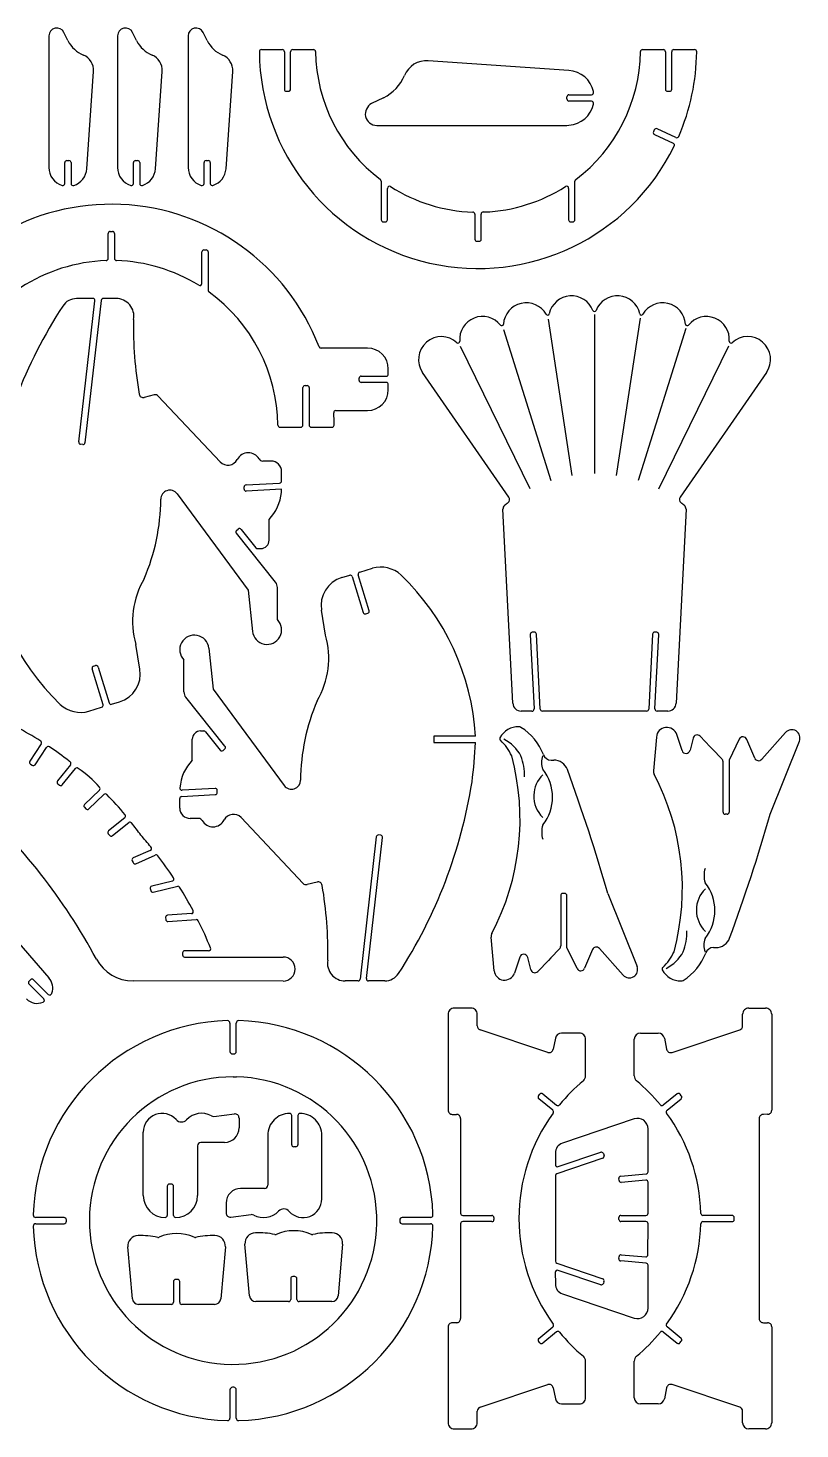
# Model space of a CAD drawing. Extents: x 0 to 401, y 0 to 340.
# Drawn here: x 215.8 to 401, y 2 to 337.9 of the extents above; entities that cross this region are included whole.
import ezdxf

# ---------------------------------------------------------------- set-up
doc = ezdxf.new("R2010")
doc.units = 0
doc.layers.add('WHITE', color=7, linetype='CONTINUOUS')

msp = doc.modelspace()

# ---------------------------------------------------------------- linework, layer by layer
at = {"layer": 'WHITE', "linetype": 'CONTINUOUS'}
for p, q in [((220.827071, 336.0214), (220.827071, 305.615037)), ((225.40368, 334.893347), (224.424406, 336.860778)), ((237.294871, 336.0214), (237.295002, 305.615037)), ((241.872591, 334.893347), (240.89566, 336.857577)), ((254.232324, 336.0214), (254.232324, 305.615037)), ((258.798941, 334.893347), (257.829659, 336.860778)), ((271.810413, 332.744939), (276.806711, 332.744939)), ((279.304861, 332.744939), (284.30116, 332.744939)), ((363.232686, 332.744939), (368.238978, 332.744939)), ((370.737127, 332.744939), (375.733426, 332.744939)), ((277.306341, 332.244198), (277.306341, 323.250861)), ((278.805231, 323.250861), (278.805231, 332.244198)), ((345.535796, 327.74864), (311.810285, 330.059997)), ((368.737497, 332.244198), (368.737497, 323.250861)), ((370.236387, 323.250861), (370.236387, 332.244198)), ((229.930327, 304.194978), (231.51915, 327.497715)), ((246.398127, 304.194978), (247.996943, 327.497715)), ((263.325587, 304.194978), (264.924403, 327.497715)), ((277.804861, 322.752341), (278.305601, 322.752341)), ((369.238237, 322.752341), (369.737867, 322.752341)), ((301.107598, 321.202378), (298.250826, 319.794532)), ((345.085019, 320.917515), (345.085019, 321.417515)), ((345.585019, 321.917515), (350.971769, 321.917515)), ((350.971769, 320.417515), (345.585019, 320.417515)), ((299.468812, 314.578397), (344.286722, 314.578397)), ((344.286722, 314.578397), (345.085059, 314.574875)), ((345.085059, 314.574875), (345.585019, 314.594527)), ((366.059481, 313.508078), (365.849637, 313.049529)), ((371.245639, 311.659448), (366.727565, 313.742719)), ((366.099452, 312.388907), (370.616106, 310.301565)), ((225.13499, 306.143534), (225.63462, 306.143534)), ((241.601681, 306.143534), (242.102421, 306.143534)), ((258.540243, 306.143534), (259.039873, 306.143534)), ((220.824465, 305.115037), (220.816103, 304.504709)), ((220.827071, 305.615037), (220.824465, 305.115037)), ((224.63536, 300.648716), (224.63536, 305.645014)), ((226.13314, 305.645014), (226.131389, 300.64869)), ((237.295002, 305.615037), (237.295007, 304.504741)), ((241.102051, 300.648716), (241.102051, 305.645014)), ((242.60094, 305.645014), (242.60094, 300.648716)), ((254.232324, 305.615037), (254.222467, 305.115037)), ((254.222467, 305.115037), (254.222467, 304.504717)), ((258.040614, 300.648716), (258.040614, 305.645014)), ((259.539503, 305.645014), (259.536643, 300.64867)), ((300.53913, 301.208301), (300.53913, 291.934061)), ((302.03802, 291.934061), (302.03802, 299.479582)), ((345.505819, 299.479582), (345.505819, 291.934061)), ((347.004708, 291.934061), (347.004486, 301.208335)), ((323.022474, 293.293054), (323.022474, 287.27751)), ((324.521364, 287.27751), (324.521364, 293.313682)), ((325.02627, 293.813658), (325.319831, 293.810778)), ((235.546167, 289.166111), (236.045796, 289.166111)), ((301.03876, 291.435541), (301.537264, 291.435546)), ((346.005448, 291.435541), (346.503953, 291.435546)), ((235.046537, 282.650938), (235.046537, 288.666481)), ((236.546537, 288.666481), (236.546537, 282.650938)), ((323.522104, 286.778991), (324.020608, 286.778996)), ((257.529881, 276.656489), (257.529881, 284.219775)), ((258.029511, 284.720516), (258.529141, 284.720516)), ((259.029881, 284.219775), (259.029881, 274.986615)), ((231.359249, 273.070386), (227.44217, 273.058044)), ((227.990915, 238.663601), (231.858898, 272.509561)), ((233.378883, 272.61837), (229.48066, 238.49365)), ((236.945122, 273.060863), (233.878513, 273.058044)), ((351.710111, 269.190909), (351.710111, 231.079142)), ((329.876286, 265.614669), (341.199009, 229.420371)), ((346.384057, 230.660564), (340.668291, 268.101716)), ((357.026173, 230.660564), (362.781909, 268.352641)), ((373.613885, 265.854492), (362.222324, 229.420371)), ((297.251566, 261.186838), (286.118702, 261.186838)), ((336.271548, 227.391874), (319.593903, 261.516594)), ((367.148674, 227.391874), (383.936238, 261.737541)), ((302.247864, 254.941465), (302.247864, 256.19054)), ((331.173612, 225.433268), (310.471772, 255.302309)), ((392.948056, 255.303345), (372.244899, 225.434435)), ((282.26267, 252.193501), (282.761189, 252.193501)), ((295.251936, 253.442575), (295.251936, 253.942205)), ((301.747124, 252.942945), (295.752653, 252.944061)), ((295.752676, 254.441835), (301.747114, 254.44295)), ((302.247864, 251.194241), (302.245643, 252.44333)), ((246.097009, 249.941672), (243.701236, 249.336728)), ((261.933299, 233.872876), (247.067631, 249.656491)), ((281.76193, 242.701643), (281.76193, 251.693871)), ((283.261929, 251.693871), (283.261931, 242.701634)), ((289.646089, 246.197942), (297.251566, 246.197942)), ((276.266001, 242.202014), (281.2623, 242.202014)), ((283.760449, 242.202014), (288.756748, 242.202014)), ((228.930974, 238.053129), (228.431437, 238.113931)), ((274.14868, 234.086914), (272.10908, 234.086914)), ((268.123144, 228.371148), (276.166075, 228.820815)), ((276.636561, 229.320414), (276.64683, 231.588765)), ((251.574293, 226.212747), (268.651642, 203.109862)), ((267.643776, 227.371901), (267.653492, 227.871519)), ((276.642837, 227.344843), (268.171997, 226.872259)), ((276.595446, 226.542539), (276.598179, 226.841574)), ((276.598179, 226.841574), (276.642837, 227.344843)), ((332.12462, 176.019931), (329.746382, 222.585435)), ((373.664958, 222.585435), (371.28672, 176.019931)), ((273.64794, 215.100969), (273.64794, 220.097278)), ((275.207786, 205.009485), (265.793759, 216.769743)), ((265.8737, 217.480328), (266.263411, 217.788988)), ((266.961529, 217.707965), (270.501383, 213.292319)), ((270.889966, 213.104711), (271.650531, 213.10246)), ((295.38184, 207.44776), (298.429582, 208.365968)), ((291.065038, 206.137619), (292.993609, 206.71719)), ((293.61315, 206.387434), (296.232321, 197.773815)), ((297.660152, 198.21349), (295.052084, 206.818226)), ((268.651642, 203.109862), (269.670887, 193.257161)), ((275.643833, 196.062501), (275.64646, 203.760491)), ((287.18791, 192.357827), (286.198643, 198.294541)), ((296.850752, 197.44406), (297.330396, 197.593948)), ((336.292255, 192.507703), (337.20197, 174.642063)), ((337.261926, 193.057309), (336.762296, 193.027331)), ((338.70086, 174.590989), (337.781541, 192.577665)), ((365.629799, 192.577665), (364.711591, 174.590989)), ((366.659037, 193.027331), (366.160517, 193.057309)), ((366.219363, 174.642063), (367.128689, 192.507716)), ((242.660896, 184.193875), (241.671629, 190.119486)), ((259.189552, 189.220126), (260.207897, 179.367451)), ((231.529142, 184.894467), (232.008787, 185.033254)), ((253.213079, 178.719042), (253.213079, 186.412232)), ((233.807455, 175.660197), (231.199387, 184.263824)), ((232.629438, 184.703498), (235.246389, 176.099871)), ((260.207897, 179.367451), (277.285246, 156.264566)), ((230.429957, 174.112455), (233.477699, 175.040656)), ((235.863988, 175.767969), (237.795611, 176.349686)), ((263.059762, 165.702785), (253.652753, 177.469968)), ((336.702316, 174.113842), (334.12314, 174.121337)), ((349.382206, 174.121337), (339.20049, 174.121337)), ((364.210831, 174.120507), (349.382206, 174.121337)), ((369.297083, 174.121337), (366.718993, 174.121337)), ((257.210118, 169.374853), (257.969555, 169.374853)), ((258.359266, 169.184994), (261.896646, 164.768266)), ((323.156981, 168.125515), (313.168663, 168.125779)), ((313.168663, 168.125779), (313.168663, 166.626889)), ((372.704558, 164.649465), (371.435499, 168.486623)), ((379.469547, 165.577666), (377.041346, 168.096911)), ((397.506185, 168.985142), (391.83039, 162.580997)), ((218.99293, 166.251589), (216.250461, 162.100243)), ((217.499536, 161.271967), (220.257493, 165.43777)), ((255.211123, 162.380481), (255.211598, 167.376334)), ((262.595927, 164.689939), (262.985839, 164.998096)), ((313.168663, 166.626889), (323.161261, 166.626889)), ((366.569104, 167.915934), (365.839644, 159.841916)), ((375.352562, 167.636401), (374.623137, 164.728296)), ((380.01914, 164.998096), (379.469547, 165.577666)), ((382.254814, 162.68723), (380.01914, 164.998096)), ((386.44438, 167.396319), (384.036164, 162.390028)), ((390.160812, 162.858862), (388.263033, 167.347466)), ((393.854436, 149.400724), (400.863698, 166.916674)), ((216.38664, 161.403625), (216.800054, 161.130961)), ((225.9982, 161.267617), (222.885546, 157.393729)), ((341.318923, 162.377743), (341.917366, 162.380035)), ((382.538386, 149.899271), (382.538385, 161.990324)), ((384.036164, 162.390028), (384.036164, 149.899281)), ((224.042202, 156.44637), (227.17237, 160.331553)), ((222.955494, 156.694247), (223.335213, 156.374484)), ((232.957383, 155.197264), (229.360749, 151.757904)), ((260.688652, 155.606165), (252.773404, 155.16538)), ((261.207157, 154.605794), (261.207157, 155.105424)), ((230.389986, 150.678704), (234.007307, 154.12726)), ((252.213819, 153.131915), (252.213587, 153.154971)), ((252.213819, 150.889659), (252.213819, 153.131915)), ((252.68585, 153.659238), (260.737505, 154.106165)), ((229.340173, 151.058981), (229.690504, 150.688696)), ((239.022078, 148.552226), (235.13647, 145.443693)), ((256.751568, 148.391509), (254.711968, 148.391509)), ((281.792592, 132.831533), (266.922922, 148.600243)), ((383.537644, 149.399651), (383.036904, 149.399651)), ((235.066522, 144.733108), (235.376292, 144.343397)), ((236.075774, 144.273449), (239.972887, 147.391139)), ((299.371217, 143.984594), (295.482876, 109.858943)), ((297.001751, 109.978854), (300.868886, 143.813789)), ((300.428101, 144.364492), (299.928472, 144.423338)), ((240.793814, 138.254119), (241.002125, 137.798246)), ((245.14745, 140.730936), (241.052088, 138.918527)), ((241.661636, 137.548431), (246.328179, 139.616898)), ((245.117394, 131.572222), (245.238986, 131.08322)), ((250.44624, 133.371525), (245.488801, 132.172413)), ((245.838542, 130.713494), (251.724182, 132.132443)), ((285.158032, 133.148697), (282.761189, 132.54325)), ((343.597233, 129.905204), (343.597233, 117.814161)), ((344.596492, 130.403724), (344.095752, 130.403724)), ((345.095012, 117.414457), (345.095012, 129.905204)), ((354.915072, 130.40251), (361.922546, 112.896693)), ((208.354438, 124.496461), (220.827071, 110.188699)), ((248.816336, 124.65798), (248.856306, 124.15835)), ((255.002689, 125.560668), (249.285988, 125.187588)), ((249.385906, 123.688831), (256.18088, 124.138365)), ((327.637944, 111.887441), (326.898492, 119.961459)), ((252.883323, 116.165383), (252.883323, 115.664642)), ((259.138689, 116.663902), (253.382953, 116.663902)), ((253.382953, 115.165013), (276.996571, 115.165013)), ((333.773369, 115.155016), (332.494347, 111.327855)), ((336.412555, 112.167233), (335.691978, 115.085072)), ((340.648306, 114.356722), (338.100194, 111.718677)), ((341.207891, 114.935183), (340.648306, 114.356722)), ((343.316329, 117.123562), (341.207891, 114.935183)), ((347.51322, 112.407056), (345.095012, 117.414457)), ((351.230467, 116.953687), (349.331873, 112.457019)), ((358.571646, 110.825183), (352.900341, 117.223488)), ((380.260067, 117.435638), (380.858518, 117.42445)), ((216.430328, 109.709054), (216.080587, 109.360424)), ((216.080587, 108.649839), (219.597981, 105.132445)), ((220.653154, 106.196342), (217.140912, 109.709054)), ((276.996571, 109.409276), (241.012117, 109.419269)), ((294.983246, 109.419269), (291.915519, 109.419269)), ((301.417369, 109.419269), (297.50027, 109.419269)), ((316.596124, 101.425191), (316.596124, 78.443327)), ((322.092046, 102.92297), (318.095014, 102.924081)), ((323.589906, 98.648357), (323.590942, 101.425191)), ((387.225949, 98.648338), (387.233795, 101.425191)), ((388.732658, 102.92297), (392.729724, 102.924081)), ((394.227503, 101.425193), (394.228613, 78.443327)), ((264.264078, 99.306749), (264.264891, 92.531779)), ((265.763781, 92.531779), (265.763781, 99.306749)), ((340.499527, 92.293067), (324.27155, 97.697941)), ((370.31586, 92.294441), (386.544305, 97.697941)), ((342.337055, 95.719418), (341.797455, 93.041402)), ((348.072799, 96.9274), (343.807077, 96.928522)), ((349.570385, 86.646146), (349.571695, 95.429622)), ((361.253042, 86.64614), (361.253042, 95.429622)), ((362.751931, 96.928522), (367.018771, 96.928522)), ((368.488478, 95.719364), (369.0184, 93.041402)), ((264.865558, 91.932224), (265.164225, 91.932224)), ((265.502886, 86.426999), (265.814863, 86.426999)), ((338.28006, 81.900766), (338.600934, 82.289367)), ((341.709322, 78.433276), (338.351119, 81.191292)), ((339.299305, 82.349323), (342.606855, 79.641329)), ((371.512057, 82.354653), (368.217882, 79.641329)), ((369.108334, 78.443327), (372.464736, 81.191292)), ((372.534036, 81.899335), (372.224914, 82.289367)), ((260.417741, 76.95332), (265.334099, 77.552876)), ((317.595384, 77.444068), (318.594644, 77.444068)), ((393.229347, 77.445179), (392.230094, 77.444068)), ((266.448173, 76.564719), (266.45327, 74.195363)), ((279.063928, 70.168346), (279.063928, 77.164275)), ((280.562818, 77.164275), (280.562818, 70.168346)), ((319.592791, 76.443702), (319.593903, 63.963314)), ((361.253042, 76.344882), (344.015811, 70.52919)), ((364.550599, 63.653173), (364.550599, 73.975526)), ((391.230834, 76.443698), (391.230834, 28.47923)), ((243.470296, 57.957392), (243.470296, 73.196103)), ((262.955861, 70.697954), (257.261191, 70.697943)), ((273.318185, 72.417791), (273.318185, 60.475527)), ((286.304739, 57.17908), (286.308561, 72.417791)), ((256.460673, 69.898546), (256.460673, 57.957392)), ((280.06318, 69.669828), (279.563558, 69.669827)), ((342.315989, 68.160946), (342.31818, 65.383003)), ((342.965062, 64.907072), (353.199008, 68.359686)), ((353.830381, 68.03739), (353.998416, 67.571381)), ((319.593903, 63.963314), (319.593903, 53.711649)), ((353.676823, 66.940227), (342.657928, 63.213499)), ((250.215294, 60.704245), (249.71567, 60.705357)), ((342.31818, 62.744957), (342.31818, 42.200177)), ((357.595751, 61.584705), (357.556891, 62.084335)), ((358.005448, 62.625046), (364.090939, 63.153543)), ((364.001006, 61.645771), (358.145344, 61.136149)), ((364.550598, 53.72053), (364.550599, 61.145031)), ((249.21604, 60.205727), (249.21604, 53.210909)), ((250.714929, 53.210909), (250.714929, 60.205727)), ((272.518768, 59.67723), (266.822996, 59.677229)), ((263.325587, 56.17982), (263.325587, 53.810465)), ((224.445492, 52.711278), (217.659417, 52.711279)), ((217.659417, 51.213499), (224.445501, 51.213499)), ((225.043947, 51.811945), (225.043947, 52.111723)), ((264.444758, 52.821197), (269.372219, 53.420742)), ((304.984726, 52.111723), (304.984726, 51.811945)), ((312.45126, 52.711279), (305.584282, 52.711279)), ((305.584282, 51.212389), (312.359263, 51.213499)), ((319.593903, 51.213499), (319.593903, 28.47923)), ((320.093533, 53.210909), (327.088351, 53.210909)), ((327.088351, 51.712019), (320.093533, 51.712019)), ((327.58687, 52.711282), (327.587981, 52.211649)), ((357.556892, 52.221641), (357.556891, 52.721271)), ((358.055411, 53.219791), (364.052079, 53.220901)), ((364.052079, 51.722012), (358.055411, 51.722012)), ((364.539897, 43.77788), (364.550599, 51.222382)), ((377.720817, 51.712097), (384.725653, 51.712019)), ((384.725653, 53.210909), (377.720842, 53.210909)), ((385.224171, 52.211641), (385.225283, 52.711279)), ((240.839029, 33.235424), (239.743057, 45.63652)), ((263.155713, 45.63652), (262.06763, 33.235706)), ((268.958015, 33.925923), (267.862227, 46.326009)), ((291.284875, 46.326009), (290.185689, 33.926306)), ((358.145344, 43.789), (364.001006, 43.278267)), ((342.657928, 41.719422), (353.679763, 38.002175)), ((357.546042, 42.839506), (357.595751, 43.338222)), ((364.09074, 41.766773), (358.005448, 42.298992)), ((364.550599, 39.201287), (364.550599, 41.269755)), ((250.704937, 37.362649), (250.704937, 32.36635)), ((251.704197, 37.862279), (251.204567, 37.862279)), ((252.203826, 32.36635), (252.203826, 37.362649)), ((278.824106, 38.052138), (278.824106, 33.05584)), ((279.823355, 38.550653), (279.323736, 38.551768)), ((280.324107, 33.055839), (280.324106, 38.052138)), ((342.313106, 39.562135), (342.31818, 36.773086)), ((353.199008, 36.584337), (342.966589, 40.030673)), ((353.989769, 37.375558), (353.838535, 36.9041)), ((364.54946, 30.967385), (364.550599, 39.201287)), ((344.015811, 34.405951), (361.253042, 28.599141)), ((250.205307, 31.867831), (242.33114, 31.867831)), ((260.568741, 31.867831), (252.703456, 31.867831)), ((278.325586, 32.55621), (270.450309, 32.55621)), ((288.696792, 32.55621), (280.822625, 32.55621)), ((318.594635, 27.481081), (317.595384, 27.481081)), ((392.230094, 27.481081), (393.229354, 27.481081)), ((316.596124, 26.480711), (316.596124, 3.497737)), ((338.351119, 23.733857), (341.717514, 26.480711)), ((342.603821, 25.285436), (339.299305, 22.573605)), ((368.216985, 25.28051), (371.51655, 22.573605)), ((372.464102, 23.73306), (369.108334, 26.480711)), ((394.2275, 26.48071), (394.228613, 3.497737)), ((338.600662, 22.633333), (338.28006, 23.024382)), ((372.219382, 22.638236), (372.535795, 23.024382)), ((349.570585, 9.493293), (349.571695, 18.276788)), ((361.253042, 9.493295), (361.253042, 18.276788)), ((264.264891, 11.391889), (264.264891, 4.616907)), ((265.164208, 11.991444), (264.865558, 11.991444)), ((265.755712, 4.616907), (265.763781, 11.391889)), ((324.271549, 7.224975), (340.499527, 12.632081)), ((341.797455, 11.881526), (342.337055, 9.20462)), ((369.017144, 11.881773), (368.488793, 9.20462)), ((386.54427, 7.224917), (370.316328, 12.632081)), ((343.807077, 7.994405), (348.072806, 7.994405)), ((367.018771, 7.994405), (362.751931, 7.994405)), ((323.589832, 3.497735), (323.590942, 6.275679)), ((387.233795, 3.497737), (387.233795, 6.275679)), ((318.094986, 1.999958), (322.092053, 1.998847)), ((392.729715, 1.999958), (388.732685, 1.998847))]:
    msp.add_line(p, q, dxfattribs=at)
for centre, radius, start, end in [((222.722866, 336.024827), 1.895799, 26.164481, 180.103563), ((239.192354, 336.0214), 1.897483, 26.14706, 180), ((256.128119, 336.024827), 1.895799, 26.164481, 180.103563), ((231.871037, 338.074373), 7.207332, -153.809333, -112.689105), ((248.337367, 338.079616), 7.207332, -153.762874, -112.580804), ((265.26343, 338.080196), 7.207332, -153.757729, -112.568781), ((271.80929, 332.24642), 0.49852, 89.870944, 180.250624), ((276.807827, 332.24642), 0.49852, -0.255359, 90.128177), ((279.303746, 332.24642), 0.49852, 89.871823, 180.255359), ((284.302252, 332.246341), 0.498599, 0.902092, 90.125597), ((363.230408, 332.246424), 0.49852, 89.738105, 179.105708), ((368.238983, 332.246419), 0.49852, -0.255216, 90.000568), ((370.734901, 332.246424), 0.49852, 89.744213, 180.255787), ((375.733476, 332.251282), 0.493657, -0.819942, 90.005867), ((227.573434, 327.772247), 3.955254, -3.980069, 67.438774), ((244.052419, 327.773412), 3.954147, -3.998118, 67.433383), ((260.979879, 327.773412), 3.954147, -3.998118, 67.433383), ((323.759947, 332.71783), 52.45131, -179.482662, -26.11398), ((323.759714, 332.743173), 38.961993, -179.280905, -126.951466), ((311.406046, 324.350323), 5.723966, 85.950272, 157.401699), ((323.760243, 332.743571), 38.974778, -53.023477, -0.719423), ((323.76751, 332.761864), 52.462127, -23.407328, -0.565349), ((296.492128, 330.554339), 10.42889, -63.732296, -22.5804), ((345.076979, 321.167688), 6.596927, 13.174917, 86.01185), ((277.804861, 323.250861), 0.49852, 180, 270), ((278.306711, 323.250861), 0.498521, -90.127607, 0), ((350.899166, 322.530581), 0.61735, -83.246139, 13.174917), ((369.238233, 323.253081), 0.50074, -179.745916, -89.999437), ((369.737867, 323.250861), 0.49852, -90, 0), ((299.481799, 317.331699), 2.753333, 116.556812, 269.729737), ((345.585019, 321.417515), 0.5, 90, 180), ((345.585019, 320.917515), 0.5, 180, 270), ((345.076137, 321.17129), 6.596421, -85.575509, -13.124), ((350.907034, 319.811823), 0.609142, -13.124, 83.899512), ((366.312481, 312.847009), 0.505212, 156.367993, 245.060357), ((366.508038, 313.299344), 0.494745, 63.65873, 155.045249), ((370.407721, 309.848111), 0.499044, -25.79499, 65.318887), ((371.454373, 312.108004), 0.494745, -114.954751, -22.2734), ((225.13388, 305.645016), 0.49852, 89.872392, 180.000142), ((225.63462, 305.645014), 0.49852, 0, 90.00001), ((241.60057, 305.645016), 0.49852, 89.872392, 180.000142), ((242.102421, 305.645014), 0.49852, 0, 90.00001), ((258.539133, 305.645016), 0.49852, 89.872392, 180.000142), ((259.040984, 305.645014), 0.498521, 0, 90.127607), ((225.372596, 304.514085), 4.556502, -179.882108, -107.872638), ((225.381571, 304.51876), 4.560264, -72.107128, -4.071475), ((241.851493, 304.510028), 4.556489, -179.933522, -107.887547), ((241.860505, 304.506563), 4.548307, -72.073596, -3.928168), ((258.778947, 304.513695), 4.556489, -179.887107, -107.873932), ((258.787965, 304.506563), 4.548307, -72.073596, -3.928168), ((224.136841, 300.648716), 0.49852, -109.0417, 0), ((226.63277, 300.657598), 0.50146, -178.9821, -72.6081), ((240.603531, 300.648716), 0.49852, -107.6996, 0), ((243.110342, 300.666158), 0.5097, -178.038917, -72.871997), ((257.542094, 300.648716), 0.49852, -108.9197, 0), ((260.038023, 300.657598), 0.50146, -178.9798, -72.6081), ((300.040613, 301.206912), 0.49852, 0.159622, 53.35339), ((302.525969, 299.487353), 0.488011, 55.542178, 180.912398), ((323.763302, 332.740885), 38.968839, -122.540585, -91.811153), ((323.774863, 332.744433), 38.964297, -87.727577, -57.456523), ((345.0073, 299.4804), 0.49852, -0.094008, 123.067463), ((347.503782, 301.208719), 0.499297, 127.029325, 180.044024), ((235.795018, 242.205401), 53.454795, 21.164121, 153.874729), ((322.523955, 293.293054), 0.49852, 0, 89.11222), ((325.021364, 293.313682), 0.5, 89.437832, 180), ((235.545055, 288.667593), 0.49852, 89.87225, 180.12775), ((236.048018, 288.667596), 0.49852, -0.128177, 90.255359), ((301.038759, 291.935171), 0.49963, -179.872676, -89.999858), ((301.5395, 291.934061), 0.49852, -90.257, 0), ((346.005447, 291.935171), 0.49963, -179.872676, -89.999858), ((346.506189, 291.934061), 0.49852, -90.257, 0), ((323.522103, 287.27862), 0.49963, -179.872676, -89.999858), ((324.022844, 287.27751), 0.49852, -90.257, 0), ((234.548017, 282.650938), 0.49852, -87.8366, 0), ((237.053885, 282.658362), 0.507403, -179.161651, -92.125847), ((258.028395, 284.221997), 0.49852, 89.871823, 180.255359), ((258.531366, 284.222001), 0.49852, -0.255787, 90.255787), ((236.099632, 241.577276), 40.604438, 92.1634, 122.853399), ((235.797857, 242.197003), 39.973455, 58.354447, 88.226372), ((257.027192, 276.658994), 0.502695, -120.713025, -0.285431), ((227.475509, 269.092043), 3.966141, 90.481622, 146.858386), ((231.360379, 272.568407), 0.501981, -6.732047, 90.12887), ((233.87392, 272.559546), 0.49852, 89.47211, 173.223445), ((236.94624, 268.791205), 4.269658, -9.8371, 90.01501), ((259.527393, 274.982069), 0.497533, 179.476405, 234.519949), ((235.794933, 242.197094), 39.975734, 0.723158, 54.094662), ((346.207525, 268.221185), 5.484653, 20.926908, 167.67555), ((357.20275, 268.211491), 5.49753, 12.398571, 158.976305), ((322.990276, 206.969225), 117.906099, 146.9566, 171.0392), ((324.852367, 263.266013), 5.494095, 38.441533, 184.907008), ((335.338932, 266.554164), 5.489182, 29.664227, 176.356472), ((340.456024, 269.471876), 0.4013, -149.937946, -11.499943), ((351.700119, 270.320072), 0.395308, -159.2744, -20.1724), ((362.960666, 269.481804), 0.398872, -166.9695, -31.7553), ((368.066644, 266.537561), 5.495366, 3.805957, 150.160746), ((378.56157, 263.259261), 5.494095, -4.82899, 141.455351), ((331.885251, 265.760146), 90.761315, 178.546892, 189.913427), ((329.464022, 266.933269), 0.397976, -140.807874, -4.362749), ((373.951973, 266.938267), 0.403686, -174.892724, -39.266052), ((314.987316, 258.428881), 5.492321, 47.27594, 214.698816), ((318.982191, 262.757591), 0.398079, -132.416449, 5.54488), ((384.434757, 262.767889), 0.399638, 175.8577, 311.8922), ((388.448067, 258.453363), 5.492952, -34.992238, 133.003913), ((286.114708, 261.693807), 0.506984, -158.10584, -89.548675), ((297.251566, 256.19054), 4.996299, 0, 90), ((282.260448, 251.694986), 0.49852, 89.744641, 180.128177), ((282.763411, 251.694986), 0.49852, -0.128177, 90.255359), ((295.750454, 253.94332), 0.49852, 89.744641, 180.128177), ((295.750456, 253.442575), 0.49852, 180, 270.2526), ((301.749345, 254.941465), 0.49852, -90.2564, 0), ((301.747124, 252.444426), 0.49852, -0.126, 90), ((243.462524, 250.30601), 0.998244, -170.1174, -76.164685), ((246.338172, 248.968112), 1.002984, 43.340367, 103.9128), ((297.251566, 251.194241), 4.996299, -90, 0), ((289.644068, 245.699427), 0.49852, 89.767719, 183.450024), ((235.794835, 242.205874), 53.463925, 0.540829, 3.714393), ((276.266001, 242.700533), 0.49852, 179.8735, 270), ((281.262298, 242.701645), 0.499631, -89.999858, -0.000141), ((283.760449, 242.700533), 0.49852, 179.8735, 270), ((288.747864, 242.710449), 0.508513, -88.999016, 0.008607), ((228.490282, 238.612451), 0.501981, 174.1516, 263.267953), ((228.98214, 238.552495), 0.501981, -95.8503, -6.732047), ((268.639335, 233.08878), 2.996679, 89.764704, 152.817277), ((268.645312, 233.088761), 2.996679, 29.987686, 89.878993), ((263.746387, 235.595796), 2.501148, -136.4607, -27.0655), ((272.107331, 235.088099), 1.001186, -149.936363, -89.899861), ((274.148681, 231.588765), 2.498149, 0, 90.00001), ((276.137207, 229.319335), 0.499355, -86.685905, 0.123787), ((249.830681, 224.930338), 2.16443, 36.334109, 180.17487), ((268.14313, 227.370778), 0.499355, 179.8712, 273.314095), ((268.153955, 227.871635), 0.500463, 93.529649, 180.01329), ((265.804862, 227.580623), 10.840403, -43.655431, -5.4951), ((330.348642, 224.863851), 1.002403, -52.751539, 34.614503), ((373.060889, 224.862682), 0.996364, 144.981579, 233.250155), ((198.804496, 225.233473), 48.862747, -23.336, -0.3632), ((330.744532, 222.634287), 0.999344, 129.1989, 182.802007), ((351.580573, 196.758131), 34.221548, 127.063259, 128.8522), ((351.585714, 196.956319), 34.216642, 50.621534, 52.395965), ((372.665711, 222.626813), 1.000104, -2.371214, 51.071807), ((266.190621, 217.084885), 0.506769, 128.709926, 218.4525), ((266.572071, 217.400387), 0.496268, 38.3003, 128.459614), ((271.650531, 215.099869), 1.997409, -90, 0.03157), ((263.824106, 217.817867), 58.229094, -176.587209, -133.742191), ((270.889984, 213.600979), 0.496268, -141.540386, -90.002), ((300.456969, 201.672039), 6.994212, 46.26026, 106.849958), ((261.048342, 195.667972), 20.155464, 149.565317, 195.978969), ((273.649051, 203.760491), 1.997409, 0, 38.70473), ((293.099113, 199.444271), 6.995596, 106.903764, 189.459515), ((293.140914, 206.247073), 0.492654, 16.553299, 107.3977), ((295.531315, 206.968332), 0.502189, 107.316356, 197.391693), ((265.025671, 164.655566), 58.234781, 3.416022, 46.254264), ((297.179059, 198.072027), 0.50146, -72.434679, 16.385678), ((273.1472, 193.616895), 3.494877, -174.091986, 44.40847), ((296.710305, 197.92545), 0.50146, -162.399012, -73.735283), ((255.711228, 188.859308), 3.496989, 5.922302, 224.408282), ((267.813355, 186.810794), 20.152989, -30.441844, 15.976687), ((336.791163, 192.528812), 0.499355, 93.314095, 182.4227), ((337.282559, 192.558381), 0.499355, 2.21314, 92.36808), ((366.128804, 192.558963), 0.499355, 86.358742, 177.853644), ((366.629781, 192.528835), 0.499355, -2.423809, 86.64127), ((231.67963, 184.414245), 0.50325, 107.399476, 197.391528), ((232.156399, 184.562124), 0.493713, 16.639439, 107.396616), ((235.762222, 183.041795), 6.994212, -73.098655, 9.480915), ((255.210488, 178.72021), 1.997409, -179.966499, -141.249364), ((228.398286, 180.808358), 6.997342, -133.703225, -73.121153), ((233.326362, 175.518735), 0.50146, -72.434679, 16.385678), ((235.724923, 176.24976), 0.50146, -162.608136, -73.8996), ((330.048316, 157.229366), 48.863668, 156.645297, 179.619815), ((334.122961, 176.122298), 2.000961, -177.067518, -89.994881), ((369.291742, 176.118754), 1.997424, -89.846795, -2.835898), ((336.703451, 174.613195), 0.499355, -90.1302, 3.314095), ((339.200374, 174.6218), 0.500463, -176.470351, -89.98671), ((364.213071, 174.619857), 0.499355, -90.257, -3.314095), ((366.719061, 174.62146), 0.500123, 177.639067, 269.992131), ((172.30198, 93.253012), 87.16269, 57.722575, 62.155872), ((257.210118, 167.376334), 1.99852, 90.000009, 179.999991), ((257.968464, 168.877717), 0.497138, 38.17699, 89.874222), ((333.438353, 165.38903), 4.996935, 88.436916, 151.985441), ((333.54579, 169.385956), 0.998567, 58.37508, 88.34341), ((327.255733, 159.158177), 13.005743, 20.384325, 58.406025), ((369.057504, 167.730548), 2.495297, 17.637875, 175.739323), ((376.321879, 167.408532), 0.99574, 43.734999, 166.771), ((399.008304, 167.664192), 2.000317, -21.943963, 138.671891), ((218.578736, 166.528073), 0.497996, -33.7241, 57.19569), ((220.672756, 165.160136), 0.499525, 56.703013, 146.234382), ((172.302997, 93.252328), 87.161865, 52.236321, 56.076329), ((262.285247, 165.076926), 0.496268, -141.540386, -51.2419), ((262.677179, 165.386697), 0.496268, -51.540386, 39.56339), ((220.418484, 170.883736), 102.830923, -7.6781, -2.372526), ((329.479791, 167.5035), 0.5091, 152.817572, 227.715374), ((321.23212, 158.538789), 11.672456, 24.503733, 47.37108), ((325.85038, 159.054721), 9.273492, 27.80453, 63.78764), ((373.652221, 164.971852), 1.000998, -161.212141, -14.082172), ((387.342678, 166.961326), 0.998077, 22.760795, 154.161784), ((216.66904, 161.82045), 0.50348, 146.239846, 235.8823), ((217.079593, 161.549709), 0.50348, -123.725454, -33.479839), ((185.925674, 110.837581), 64.91735, 51.973496, 52.236323), ((225.608432, 161.580795), 0.5, -38.781751, 51.973496), ((263.054677, 154.89669), 10.841054, 136.3446, 175.7242), ((275.189501, 148.19245), 58.663834, -27.83368, 15.00425), ((321.233623, 158.518168), 13.710677, -0.560203, 20.770846), ((343.094652, 161.767657), 4.1186, 156.978011, 202.812593), ((341.325843, 164.379757), 2.002026, -159.794474, -90.198029), ((341.916725, 158.885475), 3.494561, 20.210945, 89.989499), ((381.540235, 161.990324), 0.998149, 0, 44.28265), ((391.082055, 163.239399), 0.996743, -157.556, -41.342028), ((227.556064, 160.026975), 0.489887, 49.862877, 141.557378), ((211.035435, 136.20054), 29.481371, 41.93668, 55.17396), ((344.284738, 153.744738), 7.137597, 134.304836, 178.141139), ((331.016552, 153.495506), 10.636989, -38.8606, 38.86996), ((-55.09629, 12.623199), 426.592643, 16.02717, 20.22403), ((367.327431, 159.702019), 1.494349, 174.628281, 207.957), ((314.128181, 131.610647), 58.666151, -15.001272, 27.832795), ((223.269124, 157.078849), 0.496268, 140.617315, 230.803871), ((223.653865, 156.753093), 0.494858, -130.085382, -38.303), ((232.617585, 155.554509), 0.493038, -46.433811, 45.010512), ((252.744781, 155.666986), 0.502422, 175.663956, 273.26601), ((260.708644, 155.108046), 0.49852, -0.301308, 92.298344), ((260.707803, 154.604635), 0.499355, -86.590075, 0.133014), ((279.022848, 157.5525), 2.162877, -143.453638, 0.029068), ((205.852877, 175.49766), 117.91165, -33.034412, -8.95447), ((107.652023, 47.706098), 141.41868, 28.26519, 48.05584), ((229.699387, 151.398171), 0.494048, 133.269811, 223.3577), ((234.345945, 153.767527), 0.494048, 42.31639, 133.269811), ((203.94726, 121.835672), 44.580481, 37.963473, 46.363727), ((252.713561, 153.160007), 0.5, 93.177078, 180.577077), ((344.284501, 153.737549), 7.137597, 178.0834, 225.6373), ((230.045229, 151.032577), 0.494048, -135.889279, -45.747632), ((238.71604, 148.941102), 0.494858, -51.798, 40.08537), ((254.711968, 150.889659), 2.498149, 180, 270), ((256.742662, 147.390363), 1.001186, 29.987637, 89.490271), ((260.206616, 149.390769), 2.998889, -149.987757, -89.975521), ((260.21264, 149.388545), 2.996669, -90.090685, -26.92799), ((265.10427, 146.891509), 2.49545, 43.215157, 152.8189), ((383.036904, 149.898171), 0.49852, 179.8735, 270), ((383.536534, 149.89928), 0.49963, -89.872676, 0.000141), ((-16.156248, 267.182397), 426.592643, -20.224, -16.0275), ((235.444549, 145.054631), 0.496268, 128.374021, 220.382096), ((240.281547, 147.002538), 0.496268, 39.19161, 128.459614), ((172.41488, 93.098313), 87.165427, 36.04858, 38.463113), ((345.175139, 145.108387), 6.120491, 163.745253, 196.25474), ((235.760894, 144.657027), 0.496268, -140.803871, -50.617315), ((171.131026, 81.376045), 95.500795, 39.076318, 41.288748), ((244.957236, 141.189303), 0.496268, -67.462381, 51.08666), ((299.869626, 143.924818), 0.501981, 83.267953, 173.161), ((300.369621, 143.86593), 0.501981, -5.96206, 83.309846), ((241.250829, 138.458867), 0.500784, 113.38207, 204.1329), ((241.45784, 138.005872), 0.500784, -155.505769, -65.986392), ((246.526921, 139.157239), 0.500784, 37.6213, 113.38207), ((173.915787, 83.151763), 92.20133, 33.565847, 37.643135), ((384.114994, 134.70054), 6.118002, 163.7818, 196.218212), ((245.607602, 131.683886), 0.502765, 103.667984, 192.8324), ((245.727089, 131.20375), 0.502765, -166.129185, -77.192317), ((250.332878, 133.85276), 0.494406, -76.744785, 34.02587), ((251.752996, 131.634006), 0.499269, 32.546391, 93.308587), ((171.133952, 81.370556), 95.503687, 28.061214, 31.945406), ((282.522477, 133.512532), 0.998244, -136.9845, -76.164685), ((285.390353, 132.173524), 1.002465, 9.691818, 103.4001), ((196.984817, 116.702364), 90.751526, -1.443905, 9.923775), ((383.277113, 126.413213), 7.127807, 134.244691, 225.716543), ((369.957704, 126.317862), 10.636989, -38.9072, 38.86061), ((344.095752, 129.905204), 0.49852, 90, 180), ((344.596492, 129.905204), 0.49852, 0, 90.00001), ((249.314722, 124.68906), 0.499355, 93.298801, 183.56846), ((254.971725, 126.059028), 0.499321, -86.444653, 28.448356), ((249.354826, 124.187218), 0.499355, -176.685905, -86.4316), ((256.209748, 123.639845), 0.499355, 25.39301, 93.314095), ((171.167239, 81.291984), 95.502265, 22.18494, 26.46588), ((360.176808, 121.275398), 13.702605, -20.72589, 0.606448), ((328.386279, 120.101356), 1.494349, 152.0429, 185.371719), ((342.60156, 117.816725), 0.995676, -44.120794, -0.147511), ((382.040152, 118.043722), 4.125299, 157.277629, 203.072309), ((380.855146, 120.920747), 3.496299, -89.944736, -20.207736), ((241.009883, 119.416018), 9.996749, -151.691458, -89.987192), ((253.381841, 115.663531), 0.49852, 179.87225, 270.12775), ((253.381843, 116.165384), 0.49852, 89.872392, 180.000142), ((259.135656, 117.164634), 0.500741, -89.652989, 22.145193), ((276.996571, 112.287144), 2.877868, -90, 90), ((291.916421, 113.690212), 4.270943, 170.221521, 269.9879), ((334.722696, 114.84636), 0.998244, 13.835315, 161.989), ((352.149529, 116.567913), 0.996743, 41.125957, 157.229877), ((360.185326, 121.280008), 11.667543, -47.498744, -24.586836), ((364.791532, 120.750874), 9.271569, -63.8523, -27.8046), ((366.183034, 120.635669), 13.004885, -58.309, -20.297692), ((380.257852, 115.435923), 1.999716, 89.93654, 159.8647), ((301.385915, 113.376318), 3.957174, -89.544585, -33.036184), ((330.126154, 112.128442), 2.499854, -174.46775, -18.67824), ((337.380244, 112.408998), 0.997432, -165.972552, -43.796416), ((348.411103, 112.848583), 1.00057, -153.814702, -23.03797), ((360.063923, 112.157241), 2.000317, -138.2468, 21.695109), ((368.406631, 112.30824), 0.501371, 132.4871, 207.7712), ((372.380682, 114.430091), 5.006398, -151.933882, -88.454947), ((216.422426, 109.005131), 0.493038, 133.894442, 226.105558), ((216.78562, 109.367215), 0.493038, 43.894442, 136.105558), ((218.040688, 107.750587), 3.702475, -20.332563, 41.186238), ((294.987838, 109.917769), 0.498521, -90.527763, -6.776682), ((297.500713, 109.921515), 0.502246, 173.44442, 269.949544), ((372.499312, 110.4177), 0.992321, -89.05549, -58.689696), ((218.032153, 107.757466), 3.706023, -134.835393, -67.934694), ((219.24935, 104.783814), 0.493038, -69.2077, 45), ((221.006731, 106.549872), 0.5, -135.003835, -25.175431), ((219.985196, 107.030035), 1.628757, -25.175431, -20.332563), ((318.093903, 101.426302), 1.497779, 89.957511, 180.042489), ((322.093163, 101.425191), 1.497779, 0, 90.04274), ((388.731574, 101.425191), 1.497779, 89.95856, 180), ((392.729724, 101.426301), 1.497779, -0.0424, 90), ((265.003564, 51.962922), 47.96288, 91.622729, 178.36568), ((263.664225, 99.307011), 0.599853, -0.025027, 91.803849), ((266.363337, 99.306749), 0.599556, 88.93967, 180), ((265.006572, 51.962836), 47.962875, 1.850494, 88.365752), ((324.590202, 98.646128), 1.000299, 179.8723, 251.4243), ((386.225653, 98.646128), 1.000299, -71.4243, 0.126595), ((343.806752, 95.430743), 1.497779, 89.987568, 168.887541), ((348.073916, 95.429622), 1.497779, 0, 90.04274), ((362.751943, 95.429621), 1.498901, 90.00044, 179.999984), ((367.018771, 95.430743), 1.497779, 11.11034, 90), ((264.864447, 92.531778), 0.599556, 179.999902, 270.106103), ((265.164214, 92.531791), 0.599567, -89.998939, -0.001061), ((340.817905, 93.24061), 0.999601, -108.572522, -11.49532), ((369.996565, 93.240144), 0.99815, -168.515081, -71.3439), ((265.014339, 51.963197), 34.473098, 90.000015, 448.669375), ((265.502886, 99.269773), 12.842774, -92.180132, -90), ((376.616749, 52.46682), 43.033058, 129.865304, 140.720363), ((348.075026, 86.645029), 1.495359, -50.1508, 0.042786), ((362.750795, 86.637299), 1.49778, 179.661819, 229.963116), ((334.197434, 52.456984), 43.039721, 39.289249, 50.131131), ((338.671209, 81.581646), 0.504811, 140.790632, 230.648309), ((338.979311, 81.979315), 0.489185, 49.145774, 140.667912), ((371.836313, 81.970714), 0.502544, 39.351753, 130.1828), ((372.146083, 81.579893), 0.502544, -50.648247, 39.46826), ((247.965855, 73.196103), 4.495559, 41.64647, 180), ((257.45705, 72.703329), 4.988669, 61.881513, 136.323932), ((265.4529, 76.564719), 0.995273, 0, 96.855466), ((278.563188, 72.417791), 5.245003, 89.987881, 180.000001), ((278.565409, 77.164275), 0.49852, 0, 90.127712), ((281.061337, 77.164276), 0.49852, 89.872402, 180.000142), ((281.063558, 72.417791), 5.245003, 0, 90.01213), ((317.594273, 78.442216), 0.998149, 179.936232, 270.063768), ((318.594644, 76.445918), 0.998149, -0.1272, 90), ((376.610862, 52.461471), 43.036347, 143.991556, 216.008382), ((341.398861, 78.051407), 0.492149, -35.9133, 50.8888), ((342.920855, 80.033699), 0.502544, -128.669093, -39.906359), ((367.898142, 80.031259), 0.504262, -140.611954, -50.648456), ((369.421072, 78.054653), 0.498872, 128.82113, 215.941556), ((334.195332, 52.459553), 43.043773, 1.652102, 36.00294), ((392.228981, 76.445919), 0.998149, 89.936125, 180.127501), ((393.230464, 78.443327), 0.998149, -90.0641, 0), ((252.603187, 77.322322), 1.711738, -138.296713, -43.298809), ((260.408667, 78.230774), 1.277486, -118.037153, -89.593011), ((262.955861, 74.195363), 3.497409, -90, 0), ((362.052451, 73.978092), 2.498149, -0.058847, 108.662957), ((257.25897, 69.899649), 0.798298, 89.840579, 180.079113), ((279.563557, 70.169457), 0.49963, -179.872676, -89.999858), ((280.064298, 70.168346), 0.49852, -90.1285, 0), ((344.814099, 68.162063), 2.49811, 108.636107, 180.025623), ((353.35778, 67.891145), 0.494712, 17.19453, 108.719596), ((353.529874, 67.41261), 0.494712, -72.7202, 18.719595), ((342.8167, 65.383003), 0.49852, 180, 287.3139), ((249.714558, 60.206838), 0.49852, 89.87225, 180.12775), ((250.21641, 60.205727), 0.49852, 0, 90.12823), ((272.519887, 60.475527), 0.798298, -90.0803, 0), ((342.81289, 62.743683), 0.494712, 108.254389, 179.852488), ((358.059689, 62.12364), 0.504331, 96.174111, 184.469807), ((358.105037, 61.647734), 0.513171, -172.944994, -85.495012), ((364.052103, 61.149877), 0.49852, -0.556984, 95.882985), ((364.050569, 63.651943), 0.500032, -85.369092, 0.14098), ((248.71641, 57.957393), 5.246114, 180, 269.999999), ((251.214559, 57.957393), 5.246114, -90, 0), ((266.821886, 56.180931), 3.496299, 89.981802, 180.018198), ((281.799878, 57.190307), 4.504875, -138.106657, -0.142794), ((264.323736, 53.811983), 0.998149, -179.912845, -83.035925), ((272.315924, 57.677496), 4.991858, -118.022416, -43.677065), ((277.164224, 53.042145), 1.715791, 41.63979, 136.1798), ((217.659417, 53.310835), 0.599556, 178.0876, 270), ((217.661342, 50.612835), 0.600667, 90.183614, 181.800851), ((265.006237, 51.962846), 47.964803, -178.36459, -91.625882), ((224.444391, 52.111723), 0.599556, 0, 89.89477), ((224.444392, 51.813054), 0.599556, -89.893995, -0.106005), ((248.716409, 53.21091), 0.499631, -89.999858, -0.000142), ((251.21456, 53.21091), 0.499631, -179.999858, -90.000141), ((265.013728, 51.963212), 47.964306, -88.374395, -1.635848), ((269.370399, 52.143767), 1.276976, 61.961261, 89.918335), ((305.584282, 52.111723), 0.599556, 90, 180), ((305.584282, 51.811945), 0.599556, 180, 270), ((312.359263, 50.613944), 0.599556, -1.9089, 90), ((312.45126, 53.211279), 0.5, -90, 0.792497), ((297.107602, 52.999037), 15.845126, 0.792497, 1.85387), ((320.092418, 53.709427), 0.49852, 179.744641, 270.128177), ((320.092423, 51.213501), 0.49852, 89.872392, 180.000142), ((327.088351, 52.712389), 0.49852, -0.1272, 90), ((327.08835, 52.21165), 0.499631, -89.999858, -0.000142), ((358.055411, 52.721271), 0.49852, 90.00001, 180), ((358.055411, 52.220531), 0.49852, 179.8725, 270), ((364.052079, 53.719421), 0.49852, -90, 0.127525), ((364.052081, 51.223492), 0.49852, -0.127608, 90.000142), ((334.196816, 52.461596), 43.042053, -36.002178, -1.649811), ((377.719546, 51.2135), 0.498599, 89.854017, 178.978678), ((377.72082, 53.710618), 0.49971, -178.843487, -89.997408), ((384.726765, 52.71239), 0.49852, -0.12775, 90.12775), ((384.725653, 52.210539), 0.49852, -90, 0.126755), ((242.230104, 45.855247), 2.496646, 89.94912, 185.026028), ((242.990104, 30.986283), 17.382134, 76.909576, 92.498631), ((247.024124, 48.416175), 0.508816, -101.009157, -64.157198), ((251.444793, 38.667134), 10.195845, 65.633743, 114.319343), ((255.856204, 48.41617), 0.504833, -113.949917, -76.723927), ((259.888414, 30.99872), 17.373266, 87.429583, 103.027566), ((260.667583, 45.856657), 2.49785, -5.05607, 90.000618), ((270.349273, 46.544736), 2.496646, 89.97475, 185.026028), ((271.103038, 31.676965), 17.380722, 76.884759, 92.481944), ((275.155712, 49.092848), 0.500498, -102.5564, -65.2967), ((279.568401, 39.344627), 10.199962, 65.609969, 114.337539), ((283.984981, 49.095837), 0.504833, -113.90216, -76.808532), ((288.047273, 31.676861), 17.381557, 87.52909, 103.1255), ((288.796591, 46.544408), 2.49785, -5.016048, 89.999126), ((358.086576, 43.300226), 0.492294, 83.143961, 175.573385), ((364.039855, 43.776798), 0.500043, -94.455882, 0.123892), ((342.816633, 42.192005), 0.49852, 179.060743, 251.436761), ((358.044308, 42.797512), 0.500032, 175.1825, 265.54275), ((364.052079, 41.269755), 0.49852, 0, 85.55215), ((251.203455, 37.363761), 0.49852, 89.87225, 180.12775), ((251.705308, 37.363761), 0.49852, -0.12775, 90.12775), ((279.322624, 38.05325), 0.49852, 89.87225, 180.12775), ((279.825586, 38.052138), 0.49852, 0, 90.25645), ((342.807817, 39.562131), 0.494712, 71.280404, 179.9995), ((353.520992, 37.533634), 0.494712, -18.6345, 71.280404), ((270.450309, 34.053989), 1.497779, -175.095, -90), ((288.692342, 34.055093), 1.49889, -89.829899, -4.929032), ((344.816329, 36.772366), 2.498149, 179.983486, 251.310197), ((353.357266, 37.06723), 0.508164, -108.145425, -18.724473), ((242.33114, 33.36561), 1.497779, -175.0136, -90), ((250.206417, 32.36635), 0.49852, -90.127607, 0), ((252.703455, 32.367461), 0.49963, -179.872676, -89.999859), ((260.576474, 33.364521), 1.49671, -90.296027, -4.937282), ((278.324476, 33.055838), 0.49963, -89.872676, 0.000141), ((280.822625, 33.054729), 0.49852, 179.8725, 270), ((362.051339, 30.966277), 2.498121, -108.636268, 0.025421), ((317.594271, 26.482932), 0.998149, 89.936125, 180.127501), ((318.595754, 28.47923), 0.998149, -90.0642, 0), ((341.391872, 26.863474), 0.502544, -49.609946, 36.195641), ((369.426986, 26.869312), 0.502544, 144.5493, 230.648247), ((392.228983, 28.47923), 0.998149, 180, 270.063733), ((393.229354, 26.482931), 0.998149, -0.1275, 90), ((338.669451, 23.343678), 0.503562, 129.20971, 219.351348), ((342.917736, 24.892998), 0.502544, 39.35174, 128.6566), ((376.616859, 52.456224), 43.033216, -140.720372, -129.865321), ((334.171799, 52.440699), 43.043589, -50.083408, -39.241647), ((367.897009, 24.892998), 0.502544, 50.45291, 140.6483), ((372.147194, 23.343035), 0.502544, -39.351753, 50.90502), ((338.980653, 22.962206), 0.502544, -139.1246, -50.648247), ((371.835202, 22.962206), 0.502544, -129.351753, -40.1402), ((348.073917, 18.275675), 1.497779, 0.042573, 50.172823), ((362.750821, 18.276788), 1.497779, 129.8211, 180), ((264.864447, 11.39189), 0.599556, 89.893897, 180.000098), ((265.164225, 11.391889), 0.599556, 0, 90.00161), ((340.817926, 11.68516), 0.999018, 11.335806, 108.585007), ((369.997675, 11.683894), 1.000299, 71.424276, 168.5905), ((324.59194, 6.276636), 1.000998, 108.667243, 180.054809), ((343.805438, 9.490324), 1.495919, -168.989505, -89.937211), ((348.072806, 9.492185), 1.497779, -90, 0.042397), ((362.751932, 9.493295), 1.49889, -179.999984, -90.000016), ((367.017963, 9.493296), 1.498891, -89.969118, -11.104167), ((386.235646, 6.275679), 0.998149, 0, 71.9892), ((263.665004, 4.616918), 0.599887, -91.880173, -0.001048), ((266.355564, 4.617767), 0.599853, -179.917903, -88.200896), ((318.093903, 3.497737), 1.497779, 180, 270.0414), ((322.092053, 3.496626), 1.497779, -90, 0.042397), ((388.732685, 3.497737), 1.49889, -179.999984, -90.000016), ((392.730834, 3.497737), 1.497779, -90.0428, 0)]:
    msp.add_arc(centre, radius, start, end, dxfattribs=at)

doc.saveas('drawing.dxf')
